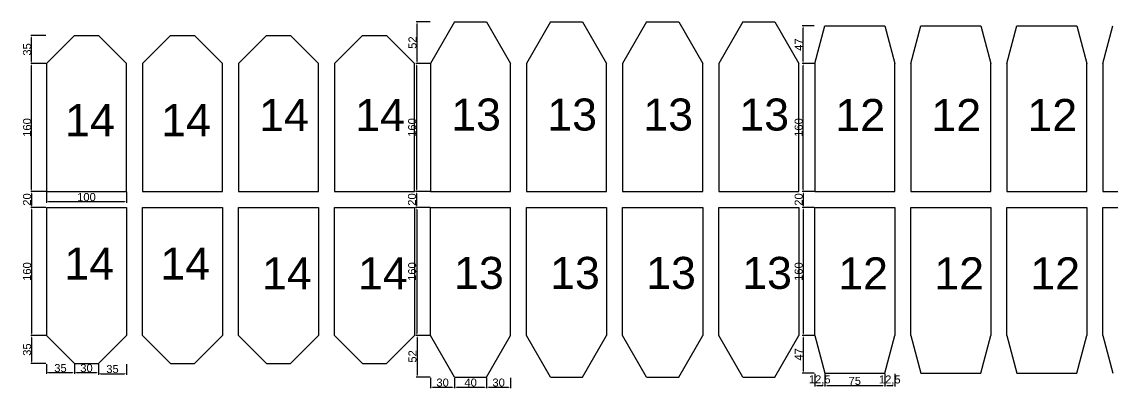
# Model space of a CAD drawing. Header units: millimetres. Extents: x -4275 to 17266, y -15886 to 5463.
# Drawn here: x -2917 to -1555, y -7979 to -7521 of the extents above; entities that cross this region are included whole.
import ezdxf

# ---------------------------------------------------------------- set-up
doc = ezdxf.new("R2010")
doc.units = ezdxf.units.MM
doc.layers.add('尺寸标注', color=6, linetype='Continuous')
doc.layers.add('标号', color=4, linetype='Continuous')
doc.styles.get("Standard").update_dxf_attribs({"font": 'arial.ttf'})
doc.dimstyles.new('ISO-25-JHF', dxfattribs={"dimtxt": 10, "dimasz": 2.5, "dimexe": 1.25, "dimexo": 0.625, "dimtad": 1, "dimtxsty": 'Standard', "dimcen": 2.5, "dimadec": 0, "dimazin": 0, "dimtfac": 1, "dimtmove": 0, "dimatfit": 3, "dimfxl": 1, "dimarcsym": 0})

# ---------------------------------------------------------------- blocks, each defined once
blk = doc.blocks.new('*D287')
at = {"layer": 'Defpoints', "color": 0, "transparency": 16777216}
for p in [(-2886.5, -7733.1), (-2786.5, -7733.1), (-2886.5, -7745.8)]:
    blk.add_point(p, dxfattribs=at)
at = {"layer": '尺寸标注', "color": 0, "lineweight": -2, "transparency": 16777216}
for p, q in [((-2886.5, -7733.7), (-2886.5, -7747.1)), ((-2786.5, -7733.7), (-2786.5, -7747.1)), ((-2789, -7745.8), (-2884, -7745.8))]:
    blk.add_line(p, q, dxfattribs=at)
at = {"layer": '尺寸标注', "color": 0, "transparency": 16777216}
for points in [[(-2884, -7745.4), (-2884, -7746.2), (-2886.5, -7745.8)], [(-2789, -7745.4), (-2789, -7746.2), (-2786.5, -7745.8)]]:
    blk.add_solid(points, dxfattribs=at)
at = {"layer": '尺寸标注', "color": 0, "transparency": 16777216, "insert": (-2836.5, -7740.1), "char_height": 10, "attachment_point": 5}
blk.add_mtext('100', dxfattribs=at)
blk = doc.blocks.new('*D288')
at = {"layer": 'Defpoints', "color": 0, "transparency": 16777216}
for p in [(-2905, -7573.1), (-2886.5, -7573.1), (-2886.5, -7733.1)]:
    blk.add_point(p, dxfattribs=at)
at = {"layer": '尺寸标注', "color": 0, "lineweight": -2, "transparency": 16777216}
for p, q in [((-2887.2, -7573.1), (-2906.2, -7573.1)), ((-2905, -7730.6), (-2905, -7575.6)), ((-2887.2, -7733.1), (-2906.2, -7733.1))]:
    blk.add_line(p, q, dxfattribs=at)
at = {"layer": '尺寸标注', "color": 0, "transparency": 16777216}
for points in [[(-2905.4, -7575.6), (-2904.6, -7575.6), (-2905, -7573.1)], [(-2905.4, -7730.6), (-2904.6, -7730.6), (-2905, -7733.1)]]:
    blk.add_solid(points, dxfattribs=at)
at = {"layer": '尺寸标注', "color": 0, "transparency": 16777216, "insert": (-2910.7, -7653.1), "char_height": 10, "attachment_point": 5, "rotation": 90}
blk.add_mtext('160', dxfattribs=at)
blk = doc.blocks.new('*D275')
at = {"layer": 'Defpoints', "color": 0, "transparency": 16777216}
for p in [(-2905, -7538.1), (-2886.5, -7538.1), (-2886.5, -7573.1)]:
    blk.add_point(p, dxfattribs=at)
at = {"layer": '尺寸标注', "color": 0, "lineweight": -2, "transparency": 16777216}
for p, q in [((-2887.2, -7538.1), (-2906.2, -7538.1)), ((-2905, -7570.6), (-2905, -7540.6)), ((-2887.2, -7573.1), (-2906.2, -7573.1))]:
    blk.add_line(p, q, dxfattribs=at)
at = {"layer": '尺寸标注', "color": 0, "transparency": 16777216}
for points in [[(-2905.4, -7540.6), (-2904.6, -7540.6), (-2905, -7538.1)], [(-2905.4, -7570.6), (-2904.6, -7570.6), (-2905, -7573.1)]]:
    blk.add_solid(points, dxfattribs=at)
at = {"layer": '尺寸标注', "color": 0, "transparency": 16777216, "insert": (-2910.7, -7555.6), "char_height": 10, "attachment_point": 5, "rotation": 90}
blk.add_mtext('35', dxfattribs=at)
blk = doc.blocks.new('*D289')
at = {"layer": 'Defpoints', "color": 0, "transparency": 16777216}
for p in [(-2423.8, -7573.1), (-2406.5, -7573.1), (-2406.5, -7733.1)]:
    blk.add_point(p, dxfattribs=at)
at = {"layer": '尺寸标注', "color": 0, "lineweight": -2, "transparency": 16777216}
for p, q in [((-2407.2, -7573.1), (-2425.1, -7573.1)), ((-2423.8, -7730.6), (-2423.8, -7575.6)), ((-2407.2, -7733.1), (-2425.1, -7733.1))]:
    blk.add_line(p, q, dxfattribs=at)
at = {"layer": '尺寸标注', "color": 0, "transparency": 16777216}
for points in [[(-2424.2, -7575.6), (-2423.4, -7575.6), (-2423.8, -7573.1)], [(-2424.2, -7730.6), (-2423.4, -7730.6), (-2423.8, -7733.1)]]:
    blk.add_solid(points, dxfattribs=at)
at = {"layer": '尺寸标注', "color": 0, "transparency": 16777216, "insert": (-2429.5, -7653.1), "char_height": 10, "attachment_point": 5, "rotation": 90}
blk.add_mtext('160', dxfattribs=at)
blk = doc.blocks.new('*D276')
at = {"layer": 'Defpoints', "color": 0, "transparency": 16777216}
for p in [(-2423.4, -7521.1), (-2406.5, -7521.1), (-2406.5, -7573.1)]:
    blk.add_point(p, dxfattribs=at)
at = {"layer": '尺寸标注', "color": 0, "lineweight": -2, "transparency": 16777216}
for p, q in [((-2407.2, -7521.1), (-2424.6, -7521.1)), ((-2423.4, -7570.6), (-2423.4, -7523.6)), ((-2407.2, -7573.1), (-2424.6, -7573.1))]:
    blk.add_line(p, q, dxfattribs=at)
at = {"layer": '尺寸标注', "color": 0, "transparency": 16777216}
for points in [[(-2423.8, -7523.6), (-2423, -7523.6), (-2423.4, -7521.1)], [(-2423.8, -7570.6), (-2423, -7570.6), (-2423.4, -7573.1)]]:
    blk.add_solid(points, dxfattribs=at)
at = {"layer": '尺寸标注', "color": 0, "transparency": 16777216, "insert": (-2429.1, -7547.1), "char_height": 10, "attachment_point": 5, "rotation": 90}
blk.add_mtext('52', dxfattribs=at)
blk = doc.blocks.new('*D290')
at = {"layer": 'Defpoints', "color": 0, "transparency": 16777216}
for p in [(-1940.9, -7573.1), (-1926.5, -7573.1), (-1926.5, -7733.1)]:
    blk.add_point(p, dxfattribs=at)
at = {"layer": '尺寸标注', "color": 0, "lineweight": -2, "transparency": 16777216}
for p, q in [((-1927.2, -7573.1), (-1942.1, -7573.1)), ((-1940.9, -7730.6), (-1940.9, -7575.6)), ((-1927.2, -7733.1), (-1942.1, -7733.1))]:
    blk.add_line(p, q, dxfattribs=at)
at = {"layer": '尺寸标注', "color": 0, "transparency": 16777216}
for points in [[(-1941.3, -7575.6), (-1940.5, -7575.6), (-1940.9, -7573.1)], [(-1941.3, -7730.6), (-1940.5, -7730.6), (-1940.9, -7733.1)]]:
    blk.add_solid(points, dxfattribs=at)
at = {"layer": '尺寸标注', "color": 0, "transparency": 16777216, "insert": (-1946.6, -7653.1), "char_height": 10, "attachment_point": 5, "rotation": 90}
blk.add_mtext('160', dxfattribs=at)
blk = doc.blocks.new('*D277')
at = {"layer": 'Defpoints', "color": 0, "transparency": 16777216}
for p in [(-1940.9, -7526.1), (-1926.5, -7526.1), (-1926.5, -7573.1)]:
    blk.add_point(p, dxfattribs=at)
at = {"layer": '尺寸标注', "color": 0, "lineweight": -2, "transparency": 16777216}
for p, q in [((-1927.2, -7526.1), (-1942.1, -7526.1)), ((-1940.9, -7570.6), (-1940.9, -7528.6)), ((-1927.2, -7573.1), (-1942.1, -7573.1))]:
    blk.add_line(p, q, dxfattribs=at)
at = {"layer": '尺寸标注', "color": 0, "transparency": 16777216}
for points in [[(-1941.3, -7528.6), (-1940.5, -7528.6), (-1940.9, -7526.1)], [(-1941.3, -7570.6), (-1940.5, -7570.6), (-1940.9, -7573.1)]]:
    blk.add_solid(points, dxfattribs=at)
at = {"layer": '尺寸标注', "color": 0, "transparency": 16777216, "insert": (-1946.5, -7549.6), "char_height": 10, "attachment_point": 5, "rotation": 90}
blk.add_mtext('47', dxfattribs=at)
blk = doc.blocks.new('*D291')
at = {"layer": 'Defpoints', "color": 0, "transparency": 16777216}
for p in [(-2886.5, -7753.1), (-2905, -7913.1), (-2886.5, -7913.1)]:
    blk.add_point(p, dxfattribs=at)
at = {"layer": '尺寸标注', "color": 0, "lineweight": -2, "transparency": 16777216}
for p, q in [((-2887.2, -7753.1), (-2906.2, -7753.1)), ((-2905, -7755.6), (-2905, -7910.6)), ((-2887.2, -7913.1), (-2906.2, -7913.1))]:
    blk.add_line(p, q, dxfattribs=at)
at = {"layer": '尺寸标注', "color": 0, "transparency": 16777216}
for points in [[(-2905.4, -7755.6), (-2904.6, -7755.6), (-2905, -7753.1)], [(-2905.4, -7910.6), (-2904.6, -7910.6), (-2905, -7913.1)]]:
    blk.add_solid(points, dxfattribs=at)
at = {"layer": '尺寸标注', "color": 0, "transparency": 16777216, "insert": (-2910.7, -7833.1), "char_height": 10, "attachment_point": 5, "rotation": 90}
blk.add_mtext('160', dxfattribs=at)
blk = doc.blocks.new('*D278')
at = {"layer": 'Defpoints', "color": 0, "transparency": 16777216}
for p in [(-2886.5, -7913.1), (-2905, -7948.1), (-2886.5, -7948.1)]:
    blk.add_point(p, dxfattribs=at)
at = {"layer": '尺寸标注', "color": 0, "lineweight": -2, "transparency": 16777216}
for p, q in [((-2887.2, -7913.1), (-2906.2, -7913.1)), ((-2905, -7915.6), (-2905, -7945.6)), ((-2887.2, -7948.1), (-2906.2, -7948.1))]:
    blk.add_line(p, q, dxfattribs=at)
at = {"layer": '尺寸标注', "color": 0, "transparency": 16777216}
for points in [[(-2905.4, -7915.6), (-2904.6, -7915.6), (-2905, -7913.1)], [(-2905.4, -7945.6), (-2904.6, -7945.6), (-2905, -7948.1)]]:
    blk.add_solid(points, dxfattribs=at)
at = {"layer": '尺寸标注', "color": 0, "transparency": 16777216, "insert": (-2910.7, -7930.6), "char_height": 10, "attachment_point": 5, "rotation": 90}
blk.add_mtext('35', dxfattribs=at)
blk = doc.blocks.new('*D292')
at = {"layer": 'Defpoints', "color": 0, "transparency": 16777216}
for p in [(-2886.5, -7948.1), (-2851.5, -7948.1), (-2851.5, -7959.4)]:
    blk.add_point(p, dxfattribs=at)
at = {"layer": '尺寸标注', "color": 0, "lineweight": -2, "transparency": 16777216}
for p, q in [((-2886.5, -7948.7), (-2886.5, -7960.7)), ((-2851.5, -7948.7), (-2851.5, -7960.7)), ((-2884, -7959.4), (-2854, -7959.4))]:
    blk.add_line(p, q, dxfattribs=at)
at = {"layer": '尺寸标注', "color": 0, "transparency": 16777216}
for points in [[(-2884, -7959), (-2884, -7959.8), (-2886.5, -7959.4)], [(-2854, -7959), (-2854, -7959.8), (-2851.5, -7959.4)]]:
    blk.add_solid(points, dxfattribs=at)
at = {"layer": '尺寸标注', "color": 0, "transparency": 16777216, "insert": (-2869, -7953.7), "char_height": 10, "attachment_point": 5}
blk.add_mtext('35', dxfattribs=at)
blk = doc.blocks.new('*D293')
at = {"layer": 'Defpoints', "color": 0, "transparency": 16777216}
for p in [(-2851.5, -7948.1), (-2821.5, -7948.1), (-2821.5, -7959.4)]:
    blk.add_point(p, dxfattribs=at)
at = {"layer": '尺寸标注', "color": 0, "lineweight": -2, "transparency": 16777216}
for p, q in [((-2851.5, -7948.7), (-2851.5, -7960.7)), ((-2821.5, -7948.7), (-2821.5, -7960.7)), ((-2849, -7959.4), (-2824, -7959.4))]:
    blk.add_line(p, q, dxfattribs=at)
at = {"layer": '尺寸标注', "color": 0, "transparency": 16777216}
for points in [[(-2849, -7959), (-2849, -7959.8), (-2851.5, -7959.4)], [(-2824, -7959), (-2824, -7959.8), (-2821.5, -7959.4)]]:
    blk.add_solid(points, dxfattribs=at)
at = {"layer": '尺寸标注', "color": 0, "transparency": 16777216, "insert": (-2836.5, -7953.7), "char_height": 10, "attachment_point": 5}
blk.add_mtext('30', dxfattribs=at)
blk = doc.blocks.new('*D279')
at = {"layer": 'Defpoints', "color": 0, "transparency": 16777216}
for p in [(-2821.5, -7948.1), (-2786.5, -7948.1), (-2786.5, -7960.7)]:
    blk.add_point(p, dxfattribs=at)
at = {"layer": '尺寸标注', "color": 0, "lineweight": -2, "transparency": 16777216}
for p, q in [((-2821.5, -7948.7), (-2821.5, -7961.9)), ((-2786.5, -7948.7), (-2786.5, -7961.9)), ((-2819, -7960.7), (-2789, -7960.7))]:
    blk.add_line(p, q, dxfattribs=at)
at = {"layer": '尺寸标注', "color": 0, "transparency": 16777216}
for points in [[(-2819, -7960.3), (-2819, -7961.1), (-2821.5, -7960.7)], [(-2789, -7960.3), (-2789, -7961.1), (-2786.5, -7960.7)]]:
    blk.add_solid(points, dxfattribs=at)
at = {"layer": '尺寸标注', "color": 0, "transparency": 16777216, "insert": (-2804, -7954.9), "char_height": 10, "attachment_point": 5}
blk.add_mtext('35', dxfattribs=at)
blk = doc.blocks.new('*D294')
at = {"layer": 'Defpoints', "color": 0, "transparency": 16777216}
for p in [(-2406.5, -7753.1), (-2423.8, -7913.1), (-2406.5, -7913.1)]:
    blk.add_point(p, dxfattribs=at)
at = {"layer": '尺寸标注', "color": 0, "lineweight": -2, "transparency": 16777216}
for p, q in [((-2407.2, -7753.1), (-2425.1, -7753.1)), ((-2423.8, -7755.6), (-2423.8, -7910.6)), ((-2407.2, -7913.1), (-2425.1, -7913.1))]:
    blk.add_line(p, q, dxfattribs=at)
at = {"layer": '尺寸标注', "color": 0, "transparency": 16777216}
for points in [[(-2424.2, -7755.6), (-2423.4, -7755.6), (-2423.8, -7753.1)], [(-2424.2, -7910.6), (-2423.4, -7910.6), (-2423.8, -7913.1)]]:
    blk.add_solid(points, dxfattribs=at)
at = {"layer": '尺寸标注', "color": 0, "transparency": 16777216, "insert": (-2429.5, -7833.1), "char_height": 10, "attachment_point": 5, "rotation": 90}
blk.add_mtext('160', dxfattribs=at)
blk = doc.blocks.new('*D280')
at = {"layer": 'Defpoints', "color": 0, "transparency": 16777216}
for p in [(-2406.5, -7913.1), (-2423.4, -7965.1), (-2406.5, -7965.1)]:
    blk.add_point(p, dxfattribs=at)
at = {"layer": '尺寸标注', "color": 0, "lineweight": -2, "transparency": 16777216}
for p, q in [((-2407.2, -7913.1), (-2424.6, -7913.1)), ((-2423.4, -7915.6), (-2423.4, -7962.6)), ((-2407.2, -7965.1), (-2424.6, -7965.1))]:
    blk.add_line(p, q, dxfattribs=at)
at = {"layer": '尺寸标注', "color": 0, "transparency": 16777216}
for points in [[(-2423.8, -7915.6), (-2423, -7915.6), (-2423.4, -7913.1)], [(-2423.8, -7962.6), (-2423, -7962.6), (-2423.4, -7965.1)]]:
    blk.add_solid(points, dxfattribs=at)
at = {"layer": '尺寸标注', "color": 0, "transparency": 16777216, "insert": (-2429.1, -7939.1), "char_height": 10, "attachment_point": 5, "rotation": 90}
blk.add_mtext('52', dxfattribs=at)
blk = doc.blocks.new('*D295')
at = {"layer": 'Defpoints', "color": 0, "transparency": 16777216}
for p in [(-2406.5, -7965.1), (-2376.5, -7965.1), (-2376.5, -7977.5)]:
    blk.add_point(p, dxfattribs=at)
at = {"layer": '尺寸标注', "color": 0, "lineweight": -2, "transparency": 16777216}
for p, q in [((-2406.5, -7965.7), (-2406.5, -7978.8)), ((-2376.5, -7965.7), (-2376.5, -7978.8)), ((-2404, -7977.5), (-2379, -7977.5))]:
    blk.add_line(p, q, dxfattribs=at)
at = {"layer": '尺寸标注', "color": 0, "transparency": 16777216}
for points in [[(-2404, -7977.1), (-2404, -7977.9), (-2406.5, -7977.5)], [(-2379, -7977.1), (-2379, -7977.9), (-2376.5, -7977.5)]]:
    blk.add_solid(points, dxfattribs=at)
at = {"layer": '尺寸标注', "color": 0, "transparency": 16777216, "insert": (-2391.5, -7971.8), "char_height": 10, "attachment_point": 5}
blk.add_mtext('30', dxfattribs=at)
blk = doc.blocks.new('*D296')
at = {"layer": 'Defpoints', "color": 0, "transparency": 16777216}
for p in [(-2376.5, -7965.1), (-2336.5, -7965.1), (-2336.5, -7977.5)]:
    blk.add_point(p, dxfattribs=at)
at = {"layer": '尺寸标注', "color": 0, "lineweight": -2, "transparency": 16777216}
for p, q in [((-2376.5, -7965.7), (-2376.5, -7978.8)), ((-2336.5, -7965.7), (-2336.5, -7978.8)), ((-2374, -7977.5), (-2339, -7977.5))]:
    blk.add_line(p, q, dxfattribs=at)
at = {"layer": '尺寸标注', "color": 0, "transparency": 16777216}
for points in [[(-2374, -7977.1), (-2374, -7978), (-2376.5, -7977.5)], [(-2339, -7977.1), (-2339, -7978), (-2336.5, -7977.5)]]:
    blk.add_solid(points, dxfattribs=at)
at = {"layer": '尺寸标注', "color": 0, "transparency": 16777216, "insert": (-2356.5, -7971.8), "char_height": 10, "attachment_point": 5}
blk.add_mtext('40', dxfattribs=at)
blk = doc.blocks.new('*D281')
at = {"layer": 'Defpoints', "color": 0, "transparency": 16777216}
for p in [(-2336.5, -7965.1), (-2306.5, -7965.1), (-2306.5, -7977.5)]:
    blk.add_point(p, dxfattribs=at)
at = {"layer": '尺寸标注', "color": 0, "lineweight": -2, "transparency": 16777216}
for p, q in [((-2336.5, -7965.7), (-2336.5, -7978.8)), ((-2306.5, -7965.7), (-2306.5, -7978.8)), ((-2334, -7977.5), (-2309, -7977.5))]:
    blk.add_line(p, q, dxfattribs=at)
at = {"layer": '尺寸标注', "color": 0, "transparency": 16777216}
for points in [[(-2334, -7977.1), (-2334, -7978), (-2336.5, -7977.5)], [(-2309, -7977.1), (-2309, -7978), (-2306.5, -7977.5)]]:
    blk.add_solid(points, dxfattribs=at)
at = {"layer": '尺寸标注', "color": 0, "transparency": 16777216, "insert": (-2321.5, -7971.8), "char_height": 10, "attachment_point": 5}
blk.add_mtext('30', dxfattribs=at)
blk = doc.blocks.new('*D297')
at = {"layer": 'Defpoints', "color": 0, "transparency": 16777216}
for p in [(-1926.5, -7753.1), (-1940.9, -7913.1), (-1926.5, -7913.1)]:
    blk.add_point(p, dxfattribs=at)
at = {"layer": '尺寸标注', "color": 0, "lineweight": -2, "transparency": 16777216}
for p, q in [((-1927.2, -7753.1), (-1942.1, -7753.1)), ((-1940.9, -7755.6), (-1940.9, -7910.6)), ((-1927.2, -7913.1), (-1942.1, -7913.1))]:
    blk.add_line(p, q, dxfattribs=at)
at = {"layer": '尺寸标注', "color": 0, "transparency": 16777216}
for points in [[(-1941.3, -7755.6), (-1940.5, -7755.6), (-1940.9, -7753.1)], [(-1941.3, -7910.6), (-1940.5, -7910.6), (-1940.9, -7913.1)]]:
    blk.add_solid(points, dxfattribs=at)
at = {"layer": '尺寸标注', "color": 0, "transparency": 16777216, "insert": (-1946.6, -7833.1), "char_height": 10, "attachment_point": 5, "rotation": 90}
blk.add_mtext('160', dxfattribs=at)
blk = doc.blocks.new('*D282')
at = {"layer": 'Defpoints', "color": 0, "transparency": 16777216}
for p in [(-1926.5, -7913.1), (-1940.9, -7960.1), (-1926.5, -7960.1)]:
    blk.add_point(p, dxfattribs=at)
at = {"layer": '尺寸标注', "color": 0, "lineweight": -2, "transparency": 16777216}
for p, q in [((-1927.2, -7913.1), (-1942.1, -7913.1)), ((-1940.9, -7915.6), (-1940.9, -7957.6)), ((-1927.2, -7960.1), (-1942.1, -7960.1))]:
    blk.add_line(p, q, dxfattribs=at)
at = {"layer": '尺寸标注', "color": 0, "transparency": 16777216}
for points in [[(-1941.3, -7915.6), (-1940.5, -7915.6), (-1940.9, -7913.1)], [(-1941.3, -7957.6), (-1940.5, -7957.6), (-1940.9, -7960.1)]]:
    blk.add_solid(points, dxfattribs=at)
at = {"layer": '尺寸标注', "color": 0, "transparency": 16777216, "insert": (-1946.5, -7936.6), "char_height": 10, "attachment_point": 5, "rotation": 90}
blk.add_mtext('47', dxfattribs=at)
blk = doc.blocks.new('*D298')
at = {"layer": 'Defpoints', "color": 0, "transparency": 16777216}
for p in [(-1926.5, -7960.1), (-1914, -7960.1), (-1914, -7975.4)]:
    blk.add_point(p, dxfattribs=at)
at = {"layer": '尺寸标注', "color": 0, "lineweight": -2, "transparency": 16777216}
for p, q in [((-1926.5, -7960.7), (-1926.5, -7976.6)), ((-1914, -7960.7), (-1914, -7976.6)), ((-1924, -7975.4), (-1916.5, -7975.4))]:
    blk.add_line(p, q, dxfattribs=at)
at = {"layer": '尺寸标注', "color": 0, "transparency": 16777216}
for points in [[(-1924, -7974.9), (-1924, -7975.8), (-1926.5, -7975.4)], [(-1916.5, -7974.9), (-1916.5, -7975.8), (-1914, -7975.4)]]:
    blk.add_solid(points, dxfattribs=at)
at = {"layer": '尺寸标注', "color": 0, "transparency": 16777216, "insert": (-1920.3, -7968.7), "char_height": 10, "attachment_point": 5}
blk.add_mtext('12,5', dxfattribs=at)
blk = doc.blocks.new('*D299')
at = {"layer": 'Defpoints', "color": 0, "transparency": 16777216}
for p in [(-1914, -7960.1), (-1839, -7960.1), (-1839, -7975.4)]:
    blk.add_point(p, dxfattribs=at)
at = {"layer": '尺寸标注', "color": 0, "lineweight": -2, "transparency": 16777216}
for p, q in [((-1914, -7960.7), (-1914, -7976.6)), ((-1839, -7960.7), (-1839, -7976.6)), ((-1911.5, -7975.4), (-1841.5, -7975.4))]:
    blk.add_line(p, q, dxfattribs=at)
at = {"layer": '尺寸标注', "color": 0, "transparency": 16777216}
for points in [[(-1911.5, -7975), (-1911.5, -7975.8), (-1914, -7975.4)], [(-1841.5, -7975), (-1841.5, -7975.8), (-1839, -7975.4)]]:
    blk.add_solid(points, dxfattribs=at)
at = {"layer": '尺寸标注', "color": 0, "transparency": 16777216, "insert": (-1876.5, -7969.7), "char_height": 10, "attachment_point": 5}
blk.add_mtext('75', dxfattribs=at)
blk = doc.blocks.new('*D283')
at = {"layer": 'Defpoints', "color": 0, "transparency": 16777216}
for p in [(-1839, -7960.1), (-1826.5, -7960.1), (-1826.5, -7975.4)]:
    blk.add_point(p, dxfattribs=at)
at = {"layer": '尺寸标注', "color": 0, "lineweight": -2, "transparency": 16777216}
for p, q in [((-1839, -7960.7), (-1839, -7976.6)), ((-1826.5, -7960.7), (-1826.5, -7976.6)), ((-1836.5, -7975.4), (-1829, -7975.4))]:
    blk.add_line(p, q, dxfattribs=at)
at = {"layer": '尺寸标注', "color": 0, "transparency": 16777216}
for points in [[(-1836.5, -7975), (-1836.5, -7975.8), (-1839, -7975.4)], [(-1829, -7975), (-1829, -7975.8), (-1826.5, -7975.4)]]:
    blk.add_solid(points, dxfattribs=at)
at = {"layer": '尺寸标注', "color": 0, "transparency": 16777216, "insert": (-1832.8, -7968.8), "char_height": 10, "attachment_point": 5}
blk.add_mtext('12,5', dxfattribs=at)
blk = doc.blocks.new('*D284')
at = {"layer": 'Defpoints', "color": 0, "transparency": 16777216}
for p in [(-2886.5, -7733.1), (-2905, -7753.1), (-2886.5, -7753.1)]:
    blk.add_point(p, dxfattribs=at)
at = {"layer": '尺寸标注', "color": 0, "lineweight": -2, "transparency": 16777216}
for p, q in [((-2887.2, -7733.1), (-2906.2, -7733.1)), ((-2905, -7735.6), (-2905, -7750.6)), ((-2887.2, -7753.1), (-2906.2, -7753.1))]:
    blk.add_line(p, q, dxfattribs=at)
at = {"layer": '尺寸标注', "color": 0, "transparency": 16777216}
for points in [[(-2905.4, -7735.6), (-2904.6, -7735.6), (-2905, -7733.1)], [(-2905.4, -7750.6), (-2904.6, -7750.6), (-2905, -7753.1)]]:
    blk.add_solid(points, dxfattribs=at)
at = {"layer": '尺寸标注', "color": 0, "transparency": 16777216, "insert": (-2910.7, -7743.1), "char_height": 10, "attachment_point": 5, "rotation": 90}
blk.add_mtext('20', dxfattribs=at)
blk = doc.blocks.new('*D285')
at = {"layer": 'Defpoints', "color": 0, "transparency": 16777216}
for p in [(-2406.5, -7733.1), (-2424, -7753.1), (-2406.5, -7753.1)]:
    blk.add_point(p, dxfattribs=at)
at = {"layer": '尺寸标注', "color": 0, "lineweight": -2, "transparency": 16777216}
for p, q in [((-2407.2, -7733.1), (-2425.3, -7733.1)), ((-2424, -7735.6), (-2424, -7750.6)), ((-2407.2, -7753.1), (-2425.3, -7753.1))]:
    blk.add_line(p, q, dxfattribs=at)
at = {"layer": '尺寸标注', "color": 0, "transparency": 16777216}
for points in [[(-2424.4, -7735.6), (-2423.6, -7735.6), (-2424, -7733.1)], [(-2424.4, -7750.6), (-2423.6, -7750.6), (-2424, -7753.1)]]:
    blk.add_solid(points, dxfattribs=at)
at = {"layer": '尺寸标注', "color": 0, "transparency": 16777216, "insert": (-2429.7, -7743.1), "char_height": 10, "attachment_point": 5, "rotation": 90}
blk.add_mtext('20', dxfattribs=at)
blk = doc.blocks.new('*D286')
at = {"layer": 'Defpoints', "color": 0, "transparency": 16777216}
for p in [(-1926.5, -7733.1), (-1940.9, -7753.1), (-1926.5, -7753.1)]:
    blk.add_point(p, dxfattribs=at)
at = {"layer": '尺寸标注', "color": 0, "lineweight": -2, "transparency": 16777216}
for p, q in [((-1927.2, -7733.1), (-1942.1, -7733.1)), ((-1940.9, -7735.6), (-1940.9, -7750.6)), ((-1927.2, -7753.1), (-1942.1, -7753.1))]:
    blk.add_line(p, q, dxfattribs=at)
at = {"layer": '尺寸标注', "color": 0, "transparency": 16777216}
for points in [[(-1941.3, -7735.6), (-1940.5, -7735.6), (-1940.9, -7733.1)], [(-1941.3, -7750.6), (-1940.5, -7750.6), (-1940.9, -7753.1)]]:
    blk.add_solid(points, dxfattribs=at)
at = {"layer": '尺寸标注', "color": 0, "transparency": 16777216, "insert": (-1946.6, -7743.1), "char_height": 10, "attachment_point": 5, "rotation": 90}
blk.add_mtext('20', dxfattribs=at)

msp = doc.modelspace()

# ---------------------------------------------------------------- linework, layer by layer
for p, q in [((-2376.547, -7521.101), (-2406.547, -7573.101)), ((-2376.547, -7521.101), (-2336.547, -7521.101)), ((-2336.547, -7521.101), (-2306.547, -7573.101)), ((-2256.547, -7521.101), (-2286.547, -7573.101)), ((-2256.547, -7521.101), (-2216.547, -7521.101)), ((-2216.547, -7521.101), (-2186.547, -7573.101)), ((-2136.547, -7521.101), (-2166.547, -7573.101)), ((-2136.547, -7521.101), (-2096.547, -7521.101)), ((-2096.547, -7521.101), (-2066.547, -7573.101)), ((-2016.547, -7521.101), (-2046.547, -7573.101)), ((-2016.547, -7521.101), (-1976.547, -7521.101)), ((-1976.547, -7521.101), (-1946.547, -7573.101)), ((-1926.547, -7573.101), (-1914.047, -7526.101)), ((-1914.047, -7526.101), (-1839.047, -7526.101)), ((-1839.047, -7526.101), (-1826.547, -7573.101)), ((-1806.547, -7573.101), (-1794.047, -7526.101)), ((-1794.047, -7526.101), (-1719.047, -7526.101)), ((-1719.047, -7526.101), (-1706.547, -7573.101)), ((-1686.547, -7573.101), (-1674.047, -7526.101)), ((-1674.047, -7526.101), (-1599.047, -7526.101)), ((-1599.047, -7526.101), (-1586.547, -7573.101)), ((-1566.547, -7573.101), (-1554.047, -7526.101)), ((-2851.547, -7538.101), (-2886.547, -7573.101)), ((-2851.547, -7538.101), (-2821.547, -7538.101)), ((-2821.547, -7538.101), (-2786.547, -7573.101)), ((-2731.547, -7538.101), (-2766.547, -7573.101)), ((-2731.547, -7538.101), (-2701.547, -7538.101)), ((-2701.547, -7538.101), (-2666.547, -7573.101)), ((-2611.547, -7538.101), (-2646.547, -7573.101)), ((-2611.547, -7538.101), (-2581.547, -7538.101)), ((-2581.547, -7538.101), (-2546.547, -7573.101)), ((-2491.547, -7538.101), (-2526.547, -7573.101)), ((-2491.547, -7538.101), (-2461.547, -7538.101)), ((-2461.547, -7538.101), (-2426.547, -7573.101)), ((-2886.547, -7573.101), (-2886.547, -7733.101)), ((-2786.547, -7733.101), (-2786.547, -7573.101)), ((-2766.547, -7573.101), (-2766.547, -7733.101)), ((-2666.547, -7733.101), (-2666.547, -7573.101)), ((-2646.547, -7573.101), (-2646.547, -7733.101)), ((-2546.547, -7733.101), (-2546.547, -7573.101)), ((-2526.547, -7573.101), (-2526.547, -7733.101)), ((-2426.547, -7733.101), (-2426.547, -7573.101)), ((-2406.547, -7573.101), (-2406.547, -7733.101)), ((-2306.547, -7733.101), (-2306.547, -7573.101)), ((-2286.547, -7573.101), (-2286.547, -7733.101)), ((-2186.547, -7733.101), (-2186.547, -7573.101)), ((-2166.547, -7573.101), (-2166.547, -7733.101)), ((-2066.547, -7733.101), (-2066.547, -7573.101)), ((-2046.547, -7573.101), (-2046.547, -7733.101)), ((-1946.547, -7733.101), (-1946.547, -7573.101)), ((-1926.547, -7573.101), (-1926.547, -7733.101)), ((-1826.547, -7733.101), (-1826.547, -7573.101)), ((-1806.547, -7573.101), (-1806.547, -7733.101)), ((-1706.547, -7733.101), (-1706.547, -7573.101)), ((-1686.547, -7573.101), (-1686.547, -7733.101)), ((-1586.547, -7733.101), (-1586.547, -7573.101)), ((-1566.547, -7573.101), (-1566.547, -7733.101)), ((-2886.547, -7733.101), (-2786.547, -7733.101)), ((-2766.547, -7733.101), (-2666.547, -7733.101)), ((-2646.547, -7733.101), (-2546.547, -7733.101)), ((-2526.547, -7733.101), (-2426.547, -7733.101)), ((-2406.547, -7733.101), (-2306.547, -7733.101)), ((-2286.547, -7733.101), (-2186.547, -7733.101)), ((-2166.547, -7733.101), (-2066.547, -7733.101)), ((-2046.547, -7733.101), (-1946.547, -7733.101)), ((-1926.547, -7733.101), (-1826.547, -7733.101)), ((-1806.547, -7733.101), (-1706.547, -7733.101)), ((-1686.547, -7733.101), (-1586.547, -7733.101)), ((-1566.547, -7733.101), (-1466.547, -7733.101)), ((-2886.547, -7753.101), (-2786.547, -7753.101)), ((-2886.547, -7753.101), (-2886.547, -7913.101)), ((-2786.547, -7753.101), (-2786.547, -7913.101)), ((-2766.547, -7913.101), (-2766.547, -7753.101)), ((-2766.547, -7753.101), (-2666.547, -7753.101)), ((-2666.547, -7753.101), (-2666.547, -7913.101)), ((-2646.547, -7913.101), (-2646.547, -7753.101)), ((-2646.547, -7753.101), (-2546.547, -7753.101)), ((-2546.547, -7753.101), (-2546.547, -7913.101)), ((-2526.547, -7913.101), (-2526.547, -7753.101)), ((-2526.547, -7753.101), (-2426.547, -7753.101)), ((-2426.547, -7753.101), (-2426.547, -7913.101)), ((-2406.547, -7913.101), (-2406.547, -7753.101)), ((-2406.547, -7753.101), (-2306.547, -7753.101)), ((-2306.547, -7913.101), (-2306.547, -7753.101)), ((-2286.547, -7913.101), (-2286.547, -7753.101)), ((-2286.547, -7753.101), (-2186.547, -7753.101)), ((-2186.547, -7753.101), (-2186.547, -7913.101)), ((-2166.547, -7913.101), (-2166.547, -7753.101)), ((-2166.547, -7753.101), (-2066.547, -7753.101)), ((-2066.547, -7753.101), (-2066.547, -7913.101)), ((-2046.547, -7913.101), (-2046.547, -7753.101)), ((-2046.547, -7753.101), (-1946.547, -7753.101)), ((-1946.547, -7753.101), (-1946.547, -7913.101)), ((-1926.547, -7913.101), (-1926.547, -7753.101)), ((-1926.547, -7753.101), (-1826.547, -7753.101)), ((-1826.547, -7753.101), (-1826.547, -7913.101)), ((-1806.547, -7913.101), (-1806.547, -7753.101)), ((-1806.547, -7753.101), (-1706.547, -7753.101)), ((-1706.547, -7753.101), (-1706.547, -7913.101)), ((-1686.547, -7913.101), (-1686.547, -7753.101)), ((-1686.547, -7753.101), (-1586.547, -7753.101)), ((-1586.547, -7753.101), (-1586.547, -7913.101)), ((-1566.547, -7913.101), (-1566.547, -7753.101)), ((-1566.547, -7753.101), (-1466.547, -7753.101)), ((-2851.547, -7948.101), (-2886.547, -7913.101)), ((-2821.547, -7948.101), (-2786.547, -7913.101)), ((-2731.547, -7948.101), (-2766.547, -7913.101)), ((-2701.547, -7948.101), (-2666.547, -7913.101)), ((-2611.547, -7948.101), (-2646.547, -7913.101)), ((-2581.547, -7948.101), (-2546.547, -7913.101)), ((-2491.547, -7948.101), (-2526.547, -7913.101)), ((-2461.547, -7948.101), (-2426.547, -7913.101)), ((-2376.547, -7965.101), (-2406.547, -7913.101)), ((-2336.547, -7965.101), (-2306.547, -7913.101)), ((-2256.547, -7965.101), (-2286.547, -7913.101)), ((-2216.547, -7965.101), (-2186.547, -7913.101)), ((-2136.547, -7965.101), (-2166.547, -7913.101)), ((-2096.547, -7965.101), (-2066.547, -7913.101)), ((-2016.547, -7965.101), (-2046.547, -7913.101)), ((-1976.547, -7965.101), (-1946.547, -7913.101)), ((-1926.547, -7913.101), (-1914.047, -7960.101)), ((-1839.047, -7960.101), (-1826.547, -7913.101)), ((-1806.547, -7913.101), (-1794.047, -7960.101)), ((-1719.047, -7960.101), (-1706.547, -7913.101)), ((-1686.547, -7913.101), (-1674.047, -7960.101)), ((-1599.047, -7960.101), (-1586.547, -7913.101)), ((-1566.547, -7913.101), (-1554.047, -7960.101)), ((-2851.547, -7948.101), (-2821.547, -7948.101)), ((-2731.547, -7948.101), (-2701.547, -7948.101)), ((-2611.547, -7948.101), (-2581.547, -7948.101)), ((-2491.547, -7948.101), (-2461.547, -7948.101)), ((-2376.547, -7965.101), (-2336.547, -7965.101)), ((-2256.547, -7965.101), (-2216.547, -7965.101)), ((-2136.547, -7965.101), (-2096.547, -7965.101)), ((-2016.547, -7965.101), (-1976.547, -7965.101)), ((-1914.047, -7960.101), (-1839.047, -7960.101)), ((-1794.047, -7960.101), (-1719.047, -7960.101)), ((-1674.047, -7960.101), (-1599.047, -7960.101))]:
    msp.add_line(p, q)

# ---------------------------------------------------------------- texts
at = {"layer": '标号', "char_height": 40, "attachment_point": 7}
for s, insert in [('14 ', (-2863.221, -7663.959)), ('14 ', (-2743.221, -7663.959)), ('14 ', (-2620.767, -7657.492)), ('14 ', (-2500.767, -7657.492)), ('13 ', (-2380.767, -7657.492)), ('13 ', (-2260.767, -7657.492)), ('13 ', (-2140.767, -7657.492)), ('13 ', (-2020.767, -7657.492)), ('12 ', (-1900.767, -7657.492)), ('12 ', (-1780.767, -7657.492)), ('12 ', (-1660.767, -7657.492)), ('14 ', (-2864.157, -7843.122)), ('14 ', (-2744.157, -7843.122)), ('14 ', (-2617.166, -7855.338)), ('14 ', (-2497.166, -7855.338)), ('13 ', (-2377.166, -7855.338)), ('13 ', (-2257.166, -7855.338)), ('13 ', (-2137.166, -7855.338)), ('13 ', (-2017.166, -7855.338)), ('12 ', (-1897.166, -7855.338)), ('12 ', (-1777.166, -7855.338)), ('12 ', (-1657.166, -7855.338))]:
    msp.add_mtext_dynamic_manual_height_columns(s, width=70.10425, gutter_width=12.5, heights=[0], dxfattribs=dict(at, insert=insert))

# ---------------------------------------------------------------- dimensions: what is measured, and where the dimension line sits
at = {"layer": '尺寸标注'}
for p1, p2, distance, picture, middle in [((-2406.547, -7573.101), (-2406.547, -7521.101), 16.838, '*D276', (-2429.116, -7547.101)), ((-1926.547, -7573.101), (-1926.547, -7526.101), 14.33, '*D277', (-1946.502, -7549.601)), ((-2886.547, -7573.101), (-2886.547, -7538.101), 18.44, '*D275', (-2910.721, -7555.601)), ((-2886.547, -7733.101), (-2886.547, -7573.101), 18.44, '*D288', (-2910.718, -7653.101)), ((-2406.547, -7733.101), (-2406.547, -7573.101), 17.255, '*D289', (-2429.532, -7653.101)), ((-1926.547, -7733.101), (-1926.547, -7573.101), 14.33, '*D290', (-1946.608, -7653.101)), ((-2886.547, -7733.101), (-2886.547, -7753.101), -18.44, '*D284', (-2910.718, -7743.101)), ((-2406.547, -7733.101), (-2406.547, -7753.101), -17.463, '*D285', (-2429.741, -7743.101)), ((-1926.547, -7733.101), (-1926.547, -7753.101), -14.33, '*D286', (-1946.608, -7743.101)), ((-2886.547, -7753.101), (-2886.547, -7913.101), -18.44, '*D291', (-2910.718, -7833.101)), ((-2406.547, -7753.101), (-2406.547, -7913.101), -17.255, '*D294', (-2429.532, -7833.101)), ((-1926.547, -7753.101), (-1926.547, -7913.101), -14.33, '*D297', (-1946.608, -7833.101)), ((-2886.547, -7913.101), (-2886.547, -7948.101), -18.44, '*D278', (-2910.721, -7930.601)), ((-2406.547, -7913.101), (-2406.547, -7965.101), -16.838, '*D280', (-2429.116, -7939.101)), ((-1926.547, -7913.101), (-1926.547, -7960.101), -14.33, '*D282', (-1946.502, -7936.601)), ((-2886.547, -7948.101), (-2851.547, -7948.101), -11.32, '*D292', (-2869.047, -7953.687)), ((-2851.547, -7948.101), (-2821.547, -7948.101), -11.32, '*D293', (-2836.547, -7953.687)), ((-2821.547, -7948.101), (-2786.547, -7948.101), -12.57, '*D279', (-2804.047, -7954.937)), ((-2406.547, -7965.101), (-2376.547, -7965.101), -12.406, '*D295', (-2391.547, -7971.773)), ((-2376.547, -7965.101), (-2336.547, -7965.101), -12.44, '*D296', (-2356.547, -7971.81)), ((-2336.547, -7965.101), (-2306.547, -7965.101), -12.44, '*D281', (-2321.547, -7971.807)), ((-1914.047, -7960.101), (-1839.047, -7960.101), -15.283, '*D299', (-1876.547, -7969.674))]:
    dim = msp.add_aligned_dim(p1=p1, p2=p2, distance=distance, dimstyle='ISO-25-JHF', dxfattribs=at)
    dim.commit()
    dim.dimension.update_dxf_attribs({"geometry": picture, "text_midpoint": middle})
for base, p1, p2, angle, picture, middle in [((-2886.547, -7745.803), (-2786.547, -7733.101), (-2886.547, -7733.101), 180, '*D287', (-2836.547, -7745.803)), ((-1914.047, -7975.351), (-1926.547, -7960.101), (-1914.047, -7960.101), 0, '*D298', (-1920.297, -7975.351)), ((-1826.547, -7975.385), (-1839.047, -7960.101), (-1826.547, -7960.101), 0, '*D283', (-1832.797, -7975.385))]:
    dim = msp.add_linear_dim(base=base, p1=p1, p2=p2, angle=angle, dimstyle='ISO-25-JHF', dxfattribs=at)
    dim.commit()
    dim.dimension.update_dxf_attribs({"geometry": picture, "text_midpoint": middle, "dimtype": 161})

doc.saveas('drawing.dxf')
